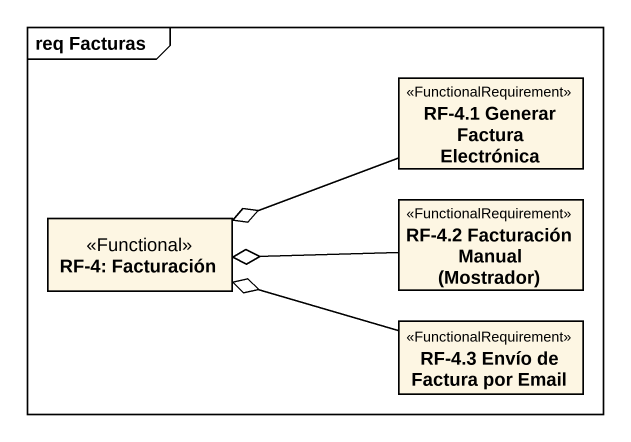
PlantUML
@startuml
mainframe req Facturas
hide circle
hide empty members
class "RF-4.1 Generar Factura Electrónica" as RF_4_1_Generar_Factura <<FunctionalRequirement>>
class "RF-4.2 Facturación Manual (Mostrador)" as RF_4_2_Facturación_Manual <<FunctionalRequirement>>
class "RF-4: Facturación" as RF_4_Facturación <<Functional>>
class "RF-4.3 Envío de Factura por Email" as RF_4_3_Envío_de_Factura_por <<FunctionalRequirement>>
RF_4_1_Generar_Factura -left-o RF_4_Facturación
RF_4_2_Facturación_Manual -left-o RF_4_Facturación
RF_4_3_Envío_de_Factura_por -left-o RF_4_Facturación
@enduml
